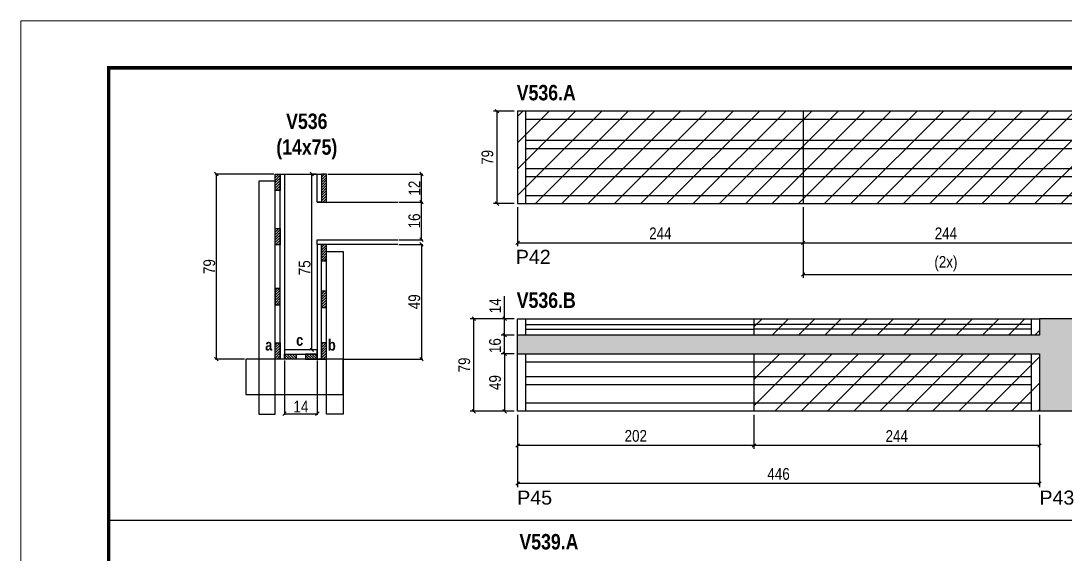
# Model space of a CAD drawing. Extents: x 3309 to 9563, y -2522 to 14608.
# Drawn here: x 8078 to 8970, y 11856 to 12311 of the extents above; entities that cross this region are included whole.
import ezdxf

# ---------------------------------------------------------------- set-up
doc = ezdxf.new("R2010")
doc.units = 0
doc.linetypes.add('DASHED', pattern=[0.75, 0.5, -0.25])
for name, color, linetype in [('5', 5, 'Continuous'), ('COTA', 241, 'Continuous'), ('detalhes', 4, 'Continuous'), ('NOMENCLATURA', 7, 'Continuous'), ('Painéis', 200, 'Continuous'), ('SARR_2.2x7', 40, 'Continuous'), ('SARR_3.5x7', 81, 'Continuous')]:
    doc.layers.add(name, color=color, linetype=linetype)
for name, color, linetype, lineweight in [('CONCRETO', 251, 'Continuous', 25), ('Folhas', 255, 'Continuous', 9), ('Hachura', 251, 'Continuous', 9), ('SARRAFO DE PRESSAO', 251, 'DASHED', 9)]:
    doc.layers.add(name, color=color, linetype=linetype, lineweight=lineweight)
doc.styles.add('COTA TECNICA', font='techl___.ttf', dxfattribs={"height": 10})
doc.styles.add('COTA TECNICA 2X', font='techl___.ttf', dxfattribs={"height": 10})
doc.styles.get("Standard").update_dxf_attribs({"font": 'arial.ttf'})
doc.styles.add('TECNICA', font='techb___.ttf', dxfattribs={"height": 10})
doc.dimstyles.new('PAINEL', dxfattribs={"dimtxt": 10, "dimasz": 3, "dimexe": 3, "dimexo": 3, "dimgap": 3, "dimtad": 1, "dimdec": 1, "dimzin": 12, "dimdsep": 46, "dimtxsty": 'COTA TECNICA', "dimblk1": 'OBLIQUE', "dimblk2": 'OBLIQUE', "dimsah": 1, "dimcen": 0.9, "dimclrd": 4, "dimclre": 4, "dimclrt": 240, "dimadec": 1, "dimazin": 3, "dimtfac": 1, "dimtdec": 1, "dimtmove": 0, "dimatfit": 3, "dimfxl": 1, "dimtolj": 1, "dimtzin": 12, "dimarcsym": 0})
doc.dimstyles.new('SECAO', dxfattribs={"dimscale": 0.333333, "dimtxt": 5, "dimasz": 9, "dimexe": 3, "dimexo": 3, "dimgap": 3, "dimtad": 1, "dimdec": 1, "dimlfac": 0.5, "dimzin": 12, "dimdsep": 46, "dimtxsty": 'COTA TECNICA 2X', "dimblk1": 'OBLIQUE', "dimblk2": 'OBLIQUE', "dimsah": 1, "dimcen": 0.9, "dimclrd": 4, "dimclre": 4, "dimclrt": 240, "dimadec": 1, "dimazin": 3, "dimtfac": 1, "dimtdec": 1, "dimtmove": 0, "dimatfit": 3, "dimfxl": 1, "dimtolj": 1, "dimtzin": 12, "dimarcsym": 0})
pattern_1 = [(45, (-115227.018, -21101.9856), (-1.122532015, 1.122532015), [])]

# ---------------------------------------------------------------- blocks, each defined once
blk = doc.blocks.new('9999999999')
at = {"layer": 'Folhas'}
blk.add_lwpolyline([(98138.98, 34190.21), (99623.98, 34190.21), (99623.98, 35240.21), (98138.98, 35240.21)], close=True, dxfattribs=at)
at = {"layer": 'Folhas', "color": 30, "const_width": 3}
blk.add_lwpolyline([(98213.98, 34230.21), (99583.98, 34230.21), (99583.98, 35200.21), (98213.98, 35200.21)], close=True, dxfattribs=at)
blk = doc.blocks.new('_Oblique')
at = {"color": 0, "linetype": 'ByBlock', "lineweight": -2}
blk.add_line((-0.5, -0.5), (0.5, 0.5), dxfattribs=at)
blk = doc.blocks.new('*D262')
at = {"layer": 'COTA', "color": 4, "lineweight": -2, "transparency": 16777216}
for p, q in [((8400.85, 12119.97), (8421.2, 12119.97)), ((8420.2, 12119.97), (8420.2, 12021.97)), ((8354.15, 12021.97), (8421.2, 12021.97))]:
    blk.add_line(p, q, dxfattribs=at)
at = {"layer": 'Defpoints', "color": 0, "transparency": 16777216}
for p in [(8399.85, 12119.97), (8353.15, 12021.97, 0), (8420.2, 12021.97)]:
    blk.add_point(p, dxfattribs=at)
at = {"layer": 'COTA', "color": 4, "lineweight": -2, "transparency": 16777216, "xscale": 3, "yscale": 3, "zscale": 3}
for p, rotation in [((8420.2, 12119.97), 90), ((8420.2, 12021.97), 270)]:
    blk.add_blockref('_Oblique', p, dxfattribs=dict(at, rotation=rotation))
at = {"layer": 'COTA', "color": 240, "transparency": 16777216, "insert": (8414.1, 12070.97), "char_height": 10, "attachment_point": 5, "rotation": 90, "style": 'COTA TECNICA 2X'}
blk.add_mtext('\\A1;49', dxfattribs=at)
blk = doc.blocks.new('*D263')
at = {"layer": 'COTA', "color": 4, "lineweight": -2, "transparency": 16777216}
for p, q in [((8330.15, 12179.97), (8325.48, 12179.97)), ((8326.48, 12029.97), (8326.48, 12179.97)), ((8330.15, 12029.97), (8325.48, 12029.97))]:
    blk.add_line(p, q, dxfattribs=at)
at = {"layer": 'Defpoints', "color": 0, "transparency": 16777216}
for p in [(8326.48, 12179.97), (8331.15, 12179.97), (8331.15, 12029.97)]:
    blk.add_point(p, dxfattribs=at)
at = {"layer": 'COTA', "color": 4, "lineweight": -2, "transparency": 16777216, "xscale": 3, "yscale": 3, "zscale": 3}
for p, rotation in [((8326.48, 12179.97), 90), ((8326.48, 12029.97), 270)]:
    blk.add_blockref('_Oblique', p, dxfattribs=dict(at, rotation=rotation))
at = {"layer": 'COTA', "color": 240, "transparency": 16777216, "insert": (8320.37, 12099.97), "char_height": 10, "attachment_point": 5, "rotation": 90, "style": 'COTA TECNICA 2X'}
blk.add_mtext('\\A1;75', dxfattribs=at)
blk = doc.blocks.new('*D282')
at = {"layer": 'COTA', "color": 4, "lineweight": -2, "transparency": 16777216}
for p, q in [((8400.85, 12155.97), (8421.2, 12155.97)), ((8420.2, 12123.97), (8420.2, 12155.97)), ((8400.85, 12123.97), (8421.2, 12123.97))]:
    blk.add_line(p, q, dxfattribs=at)
at = {"layer": 'Defpoints', "color": 0, "transparency": 16777216}
for p in [(8399.85, 12155.97), (8420.2, 12155.97), (8399.85, 12123.97)]:
    blk.add_point(p, dxfattribs=at)
at = {"layer": 'COTA', "color": 4, "lineweight": -2, "transparency": 16777216, "xscale": 3, "yscale": 3, "zscale": 3}
for p, rotation in [((8420.2, 12155.97), 90), ((8420.2, 12123.97), 270)]:
    blk.add_blockref('_Oblique', p, dxfattribs=dict(at, rotation=rotation))
at = {"layer": 'COTA', "color": 240, "transparency": 16777216, "insert": (8414.1, 12139.97), "char_height": 10, "attachment_point": 5, "rotation": 90, "style": 'COTA TECNICA 2X'}
blk.add_mtext('\\A1;16', dxfattribs=at)
blk = doc.blocks.new('*D283')
at = {"layer": 'COTA', "color": 4, "lineweight": -2, "transparency": 16777216}
for p, q in [((8340.15, 12179.97), (8421.2, 12179.97)), ((8420.2, 12155.97), (8420.2, 12179.97)), ((8400.85, 12155.97), (8421.2, 12155.97))]:
    blk.add_line(p, q, dxfattribs=at)
at = {"layer": 'Defpoints', "color": 0, "transparency": 16777216}
for p in [(8339.15, 12179.97), (8420.2, 12179.97), (8399.85, 12155.97)]:
    blk.add_point(p, dxfattribs=at)
at = {"layer": 'COTA', "color": 4, "lineweight": -2, "transparency": 16777216, "xscale": 3, "yscale": 3, "zscale": 3}
for p, rotation in [((8420.2, 12179.97), 90), ((8420.2, 12155.97), 270)]:
    blk.add_blockref('_Oblique', p, dxfattribs=dict(at, rotation=rotation))
at = {"layer": 'COTA', "color": 240, "transparency": 16777216, "insert": (8414.14, 12167.97), "char_height": 10, "attachment_point": 5, "rotation": 90, "style": 'COTA TECNICA 2X'}
blk.add_mtext('\\A1;12', dxfattribs=at)
blk = doc.blocks.new('*D284')
at = {"layer": 'COTA', "color": 4, "lineweight": -2, "transparency": 16777216}
for p, q in [((8303.15, 12020.97), (8303.15, 11974.43)), ((8331.15, 12020.97), (8331.15, 11974.43)), ((8303.15, 11975.43), (8331.15, 11975.43))]:
    blk.add_line(p, q, dxfattribs=at)
at = {"layer": 'Defpoints', "color": 0, "transparency": 16777216}
for p in [(8303.15, 12021.97), (8331.15, 12021.97), (8331.15, 11975.43)]:
    blk.add_point(p, dxfattribs=at)
at = {"layer": 'COTA', "color": 4, "lineweight": -2, "transparency": 16777216, "xscale": 3, "yscale": 3, "zscale": 3, "rotation": 180}
blk.add_blockref('_Oblique', (8303.15, 11975.43), dxfattribs=at)
at = {"layer": 'COTA', "color": 4, "lineweight": -2, "transparency": 16777216, "xscale": 3, "yscale": 3, "zscale": 3}
blk.add_blockref('_Oblique', (8331.15, 11975.43), dxfattribs=at)
at = {"layer": 'COTA', "color": 240, "transparency": 16777216, "insert": (8317.15, 11981.5), "char_height": 10, "attachment_point": 5, "style": 'COTA TECNICA 2X'}
blk.add_mtext('\\A1;14', dxfattribs=at)
blk = doc.blocks.new('*D268')
at = {"layer": 'COTA', "color": 4, "lineweight": -2, "transparency": 16777216}
for p, q in [((8294.15, 12179.97), (8243.95, 12179.97)), ((8244.95, 12021.97), (8244.95, 12179.97)), ((8268.97, 12021.97), (8243.95, 12021.97))]:
    blk.add_line(p, q, dxfattribs=at)
at = {"layer": 'Defpoints', "color": 0, "transparency": 16777216}
for p in [(8244.95, 12179.97), (8295.15, 12179.97), (8269.97, 12021.97)]:
    blk.add_point(p, dxfattribs=at)
at = {"layer": 'COTA', "color": 4, "lineweight": -2, "transparency": 16777216, "xscale": 3, "yscale": 3, "zscale": 3}
for p, rotation in [((8244.95, 12179.97), 90), ((8244.95, 12021.97), 270)]:
    blk.add_blockref('_Oblique', p, dxfattribs=dict(at, rotation=rotation))
at = {"layer": 'COTA', "color": 240, "transparency": 16777216, "insert": (8238.85, 12100.97), "char_height": 10, "attachment_point": 5, "rotation": 90, "style": 'COTA TECNICA 2X'}
blk.add_mtext('\\A1;79', dxfattribs=at)
blk = doc.blocks.new('*D272')
at = {"layer": 'COTA', "color": 4, "lineweight": -2, "transparency": 16777216}
for p, q in [((8502.3, 11974.52), (8502.3, 11912.85)), ((8948.3, 11974.52), (8948.3, 11912.85)), ((8948.3, 11915.85), (8502.3, 11915.85))]:
    blk.add_line(p, q, dxfattribs=at)
at = {"layer": 'Defpoints', "color": 0, "transparency": 16777216}
for p in [(8502.3, 11977.52), (8948.3, 11977.52), (8502.3, 11915.85)]:
    blk.add_point(p, dxfattribs=at)
at = {"layer": 'COTA', "color": 4, "lineweight": -2, "transparency": 16777216, "xscale": 3, "yscale": 3, "zscale": 3, "rotation": 180}
blk.add_blockref('_Oblique', (8502.3, 11915.85), dxfattribs=at)
at = {"layer": 'COTA', "color": 4, "lineweight": -2, "transparency": 16777216, "xscale": 3, "yscale": 3, "zscale": 3}
blk.add_blockref('_Oblique', (8948.3, 11915.85), dxfattribs=at)
at = {"layer": 'COTA', "color": 240, "transparency": 16777216, "insert": (8725.3, 11923.96), "char_height": 10, "attachment_point": 5, "style": 'COTA TECNICA'}
blk.add_mtext('\\A1;446', dxfattribs=at)
blk = doc.blocks.new('*D273')
at = {"layer": 'COTA', "color": 4, "lineweight": -2, "transparency": 16777216}
for p, q in [((8704.3, 11974.52), (8704.3, 11945.34)), ((8948.3, 11974.52), (8948.3, 11945.34)), ((8948.3, 11948.34), (8704.3, 11948.34))]:
    blk.add_line(p, q, dxfattribs=at)
at = {"layer": 'Defpoints', "color": 0, "transparency": 16777216}
for p in [(8704.3, 11977.52), (8948.3, 11977.52), (8704.3, 11948.34)]:
    blk.add_point(p, dxfattribs=at)
at = {"layer": 'COTA', "color": 4, "lineweight": -2, "transparency": 16777216, "xscale": 3, "yscale": 3, "zscale": 3, "rotation": 180}
blk.add_blockref('_Oblique', (8704.3, 11948.34), dxfattribs=at)
at = {"layer": 'COTA', "color": 4, "lineweight": -2, "transparency": 16777216, "xscale": 3, "yscale": 3, "zscale": 3}
blk.add_blockref('_Oblique', (8948.3, 11948.34), dxfattribs=at)
at = {"layer": 'COTA', "color": 240, "transparency": 16777216, "insert": (8826.3, 11956.41), "char_height": 10, "attachment_point": 5, "style": 'COTA TECNICA'}
blk.add_mtext('\\A1;244', dxfattribs=at)
blk = doc.blocks.new('*D274')
at = {"layer": 'COTA', "color": 4, "lineweight": -2, "transparency": 16777216}
for p, q in [((8502.3, 11974.52), (8502.3, 11945.34)), ((8704.3, 11974.52), (8704.3, 11945.34)), ((8704.3, 11948.34), (8502.3, 11948.34))]:
    blk.add_line(p, q, dxfattribs=at)
at = {"layer": 'Defpoints', "color": 0, "transparency": 16777216}
for p in [(8502.3, 11977.52), (8704.3, 11977.52), (8502.3, 11948.34)]:
    blk.add_point(p, dxfattribs=at)
at = {"layer": 'COTA', "color": 4, "lineweight": -2, "transparency": 16777216, "xscale": 3, "yscale": 3, "zscale": 3, "rotation": 180}
blk.add_blockref('_Oblique', (8502.3, 11948.34), dxfattribs=at)
at = {"layer": 'COTA', "color": 4, "lineweight": -2, "transparency": 16777216, "xscale": 3, "yscale": 3, "zscale": 3}
blk.add_blockref('_Oblique', (8704.3, 11948.34), dxfattribs=at)
at = {"layer": 'COTA', "color": 240, "transparency": 16777216, "insert": (8603.3, 11956.44), "char_height": 10, "attachment_point": 5, "style": 'COTA TECNICA'}
blk.add_mtext('\\A1;202', dxfattribs=at)
blk = doc.blocks.new('*D275')
at = {"layer": 'COTA', "color": 4, "lineweight": -2, "transparency": 16777216}
for p, q in [((8499.3, 12026.52), (8488.19, 12026.52)), ((8491.19, 12026.52), (8491.19, 11977.52)), ((8499.3, 11977.52), (8488.19, 11977.52))]:
    blk.add_line(p, q, dxfattribs=at)
at = {"layer": 'Defpoints', "color": 0, "transparency": 16777216}
for p in [(8502.3, 12026.52), (8491.19, 11977.52), (8502.3, 11977.52)]:
    blk.add_point(p, dxfattribs=at)
at = {"layer": 'COTA', "color": 4, "lineweight": -2, "transparency": 16777216, "xscale": 3, "yscale": 3, "zscale": 3}
for p, rotation in [((8491.19, 12026.52), 90), ((8491.19, 11977.52), 270)]:
    blk.add_blockref('_Oblique', p, dxfattribs=dict(at, rotation=rotation))
at = {"layer": 'COTA', "color": 240, "transparency": 16777216, "insert": (8483.09, 12002.02), "char_height": 10, "attachment_point": 5, "rotation": 90, "style": 'COTA TECNICA'}
blk.add_mtext('\\A1;49', dxfattribs=at)
blk = doc.blocks.new('*D276')
at = {"layer": 'COTA', "color": 4, "lineweight": -2, "transparency": 16777216}
for p, q in [((8499.3, 12042.52), (8488.19, 12042.52)), ((8491.19, 12026.52), (8491.19, 12042.52)), ((8499.3, 12026.52), (8488.19, 12026.52))]:
    blk.add_line(p, q, dxfattribs=at)
at = {"layer": 'Defpoints', "color": 0, "transparency": 16777216}
for p in [(8491.19, 12042.52), (8502.3, 12042.52), (8502.3, 12026.52)]:
    blk.add_point(p, dxfattribs=at)
at = {"layer": 'COTA', "color": 4, "lineweight": -2, "transparency": 16777216, "xscale": 3, "yscale": 3, "zscale": 3}
for p, rotation in [((8491.19, 12042.52), 90), ((8491.19, 12026.52), 270)]:
    blk.add_blockref('_Oblique', p, dxfattribs=dict(at, rotation=rotation))
at = {"layer": 'COTA', "color": 240, "transparency": 16777216, "insert": (8483.09, 12033.52), "char_height": 10, "attachment_point": 5, "rotation": 90, "style": 'COTA TECNICA'}
blk.add_mtext('\\A1;16', dxfattribs=at)
blk = doc.blocks.new('*D277')
at = {"layer": 'COTA', "color": 4, "lineweight": -2, "transparency": 16777216}
for p, q in [((8491.19, 12056.52), (8491.19, 12075.63)), ((8499.3, 12056.52), (8488.19, 12056.52)), ((8491.19, 12042.52), (8491.19, 12056.52)), ((8499.3, 12042.52), (8488.19, 12042.52))]:
    blk.add_line(p, q, dxfattribs=at)
at = {"layer": 'Defpoints', "color": 0, "transparency": 16777216}
for p in [(8491.19, 12056.52), (8502.3, 12056.52), (8502.3, 12042.52)]:
    blk.add_point(p, dxfattribs=at)
at = {"layer": 'COTA', "color": 4, "lineweight": -2, "transparency": 16777216, "xscale": 3, "yscale": 3, "zscale": 3}
for p, rotation in [((8491.19, 12056.52), 90), ((8491.19, 12042.52), 270)]:
    blk.add_blockref('_Oblique', p, dxfattribs=dict(at, rotation=rotation))
at = {"layer": 'COTA', "color": 240, "transparency": 16777216, "insert": (8483.11, 12067.58), "char_height": 10, "attachment_point": 5, "rotation": 90, "style": 'COTA TECNICA'}
blk.add_mtext('\\A1;14', dxfattribs=at)
blk = doc.blocks.new('*D278')
at = {"layer": 'COTA', "color": 4, "lineweight": -2, "transparency": 16777216}
for p, q in [((8499.3, 12056.52), (8461.87, 12056.52)), ((8464.87, 11977.52), (8464.87, 12056.52)), ((8499.3, 11977.52), (8461.87, 11977.52))]:
    blk.add_line(p, q, dxfattribs=at)
at = {"layer": 'Defpoints', "color": 0, "transparency": 16777216}
for p in [(8464.87, 12056.52), (8502.3, 12056.52), (8502.3, 11977.52)]:
    blk.add_point(p, dxfattribs=at)
at = {"layer": 'COTA', "color": 4, "lineweight": -2, "transparency": 16777216, "xscale": 3, "yscale": 3, "zscale": 3}
for p, rotation in [((8464.87, 12056.52), 90), ((8464.87, 11977.52), 270)]:
    blk.add_blockref('_Oblique', p, dxfattribs=dict(at, rotation=rotation))
at = {"layer": 'COTA', "color": 240, "transparency": 16777216, "insert": (8456.77, 12017.02), "char_height": 10, "attachment_point": 5, "rotation": 90, "style": 'COTA TECNICA'}
blk.add_mtext('\\A1;79', dxfattribs=at)
blk = doc.blocks.new('*D286')
at = {"layer": 'COTA', "color": 4, "lineweight": -2, "transparency": 16777216}
for p, q in [((8499.3, 12233.72), (8481.66, 12233.72)), ((8484.66, 12233.72), (8484.66, 12154.72)), ((8499.3, 12154.72), (8481.66, 12154.72))]:
    blk.add_line(p, q, dxfattribs=at)
at = {"layer": 'Defpoints', "color": 0, "transparency": 16777216}
for p in [(8502.3, 12233.72, 0), (8484.66, 12154.72), (8502.3, 12154.72, 0)]:
    blk.add_point(p, dxfattribs=at)
at = {"layer": 'COTA', "color": 4, "lineweight": -2, "transparency": 16777216, "xscale": 3, "yscale": 3, "zscale": 3}
for p, rotation in [((8484.66, 12233.72), 90), ((8484.66, 12154.72), 270)]:
    blk.add_blockref('_Oblique', p, dxfattribs=dict(at, rotation=rotation))
at = {"layer": 'COTA', "color": 240, "transparency": 16777216, "insert": (8476.56, 12194.22), "char_height": 10, "attachment_point": 5, "rotation": 90, "style": 'COTA TECNICA'}
blk.add_mtext('\\A1;79', dxfattribs=at)
blk = doc.blocks.new('*D287')
at = {"layer": 'COTA', "color": 4, "lineweight": -2, "transparency": 16777216}
for p, q in [((8502.3, 12151.72), (8502.3, 12118.33)), ((8746.3, 12151.72), (8746.3, 12118.33)), ((8502.3, 12121.33), (8746.3, 12121.33))]:
    blk.add_line(p, q, dxfattribs=at)
at = {"layer": 'Defpoints', "color": 0, "transparency": 16777216}
for p in [(8502.3, 12154.72), (8746.3, 12154.72), (8746.3, 12121.33)]:
    blk.add_point(p, dxfattribs=at)
at = {"layer": 'COTA', "color": 4, "lineweight": -2, "transparency": 16777216, "xscale": 3, "yscale": 3, "zscale": 3, "rotation": 180}
blk.add_blockref('_Oblique', (8502.3, 12121.33), dxfattribs=at)
at = {"layer": 'COTA', "color": 4, "lineweight": -2, "transparency": 16777216, "xscale": 3, "yscale": 3, "zscale": 3}
blk.add_blockref('_Oblique', (8746.3, 12121.33), dxfattribs=at)
at = {"layer": 'COTA', "color": 240, "transparency": 16777216, "insert": (8624.3, 12129.4), "char_height": 10, "attachment_point": 5, "style": 'COTA TECNICA'}
blk.add_mtext('\\A1;244', dxfattribs=at)
blk = doc.blocks.new('*D288')
at = {"layer": 'COTA', "color": 4, "lineweight": -2, "transparency": 16777216}
for p, q in [((8746.3, 12151.72), (8746.3, 12118.33)), ((8990.3, 12151.72), (8990.3, 12118.33)), ((8746.3, 12121.33), (8990.3, 12121.33))]:
    blk.add_line(p, q, dxfattribs=at)
at = {"layer": 'Defpoints', "color": 0, "transparency": 16777216}
for p in [(8746.3, 12154.72), (8990.3, 12154.72), (8990.3, 12121.33)]:
    blk.add_point(p, dxfattribs=at)
at = {"layer": 'COTA', "color": 4, "lineweight": -2, "transparency": 16777216, "xscale": 3, "yscale": 3, "zscale": 3, "rotation": 180}
blk.add_blockref('_Oblique', (8746.3, 12121.33), dxfattribs=at)
at = {"layer": 'COTA', "color": 4, "lineweight": -2, "transparency": 16777216, "xscale": 3, "yscale": 3, "zscale": 3}
blk.add_blockref('_Oblique', (8990.3, 12121.33), dxfattribs=at)
at = {"layer": 'COTA', "color": 240, "transparency": 16777216, "insert": (8868.3, 12129.4), "char_height": 10, "attachment_point": 5, "style": 'COTA TECNICA'}
blk.add_mtext('\\A1;244', dxfattribs=at)
blk = doc.blocks.new('*D290')
at = {"layer": 'COTA', "color": 4, "lineweight": -2, "transparency": 16777216}
for p, q in [((8746.3, 12151.72), (8746.3, 12091.3)), ((8990.3, 12151.72), (8990.3, 12091.3)), ((8746.3, 12094.3), (8990.3, 12094.3))]:
    blk.add_line(p, q, dxfattribs=at)
at = {"layer": 'Defpoints', "color": 0, "transparency": 16777216}
for p in [(8746.3, 12154.72), (8990.3, 12154.72), (8990.3, 12094.3)]:
    blk.add_point(p, dxfattribs=at)
at = {"layer": 'COTA', "color": 4, "lineweight": -2, "transparency": 16777216, "xscale": 3, "yscale": 3, "zscale": 3, "rotation": 180}
blk.add_blockref('_Oblique', (8746.3, 12094.3), dxfattribs=at)
at = {"layer": 'COTA', "color": 4, "lineweight": -2, "transparency": 16777216, "xscale": 3, "yscale": 3, "zscale": 3}
blk.add_blockref('_Oblique', (8990.3, 12094.3), dxfattribs=at)
at = {"layer": 'COTA', "color": 240, "transparency": 16777216, "insert": (8868.3, 12103.52), "char_height": 10, "attachment_point": 5, "style": 'COTA TECNICA'}
blk.add_mtext('\\A1;(2x)', dxfattribs=at)

msp = doc.modelspace()

# ---------------------------------------------------------------- hatches: boundary and pattern name
at = {"layer": 'COTA'}
h = msp.add_hatch(dxfattribs=at)
h.set_pattern_fill('AR-CONC', color=256, scale=0.03)
h.set_pattern_definition([(50, (1584.3487, -1307.2347), (5.4655401, -0.4781726), [0.5715, -6.2865]), (355, (1584.349, -1307.235), (-1.0573026, 5.7317054), [0.4572, -5.0292175]), (100.451445, (1584.804, -1307.2746), (4.4082374, 5.2535326), [0.4857003, -5.3427073]), (46.1842, (1584.349, -1305.711), (8.1323712, -1.2612698), [0.85725, -9.42975]), (96.63556, (1585.0264, -1305.816), (7.122124, 7.4227837), [0.7285507, -8.0140682]), (351.18415, (1584.349, -1305.711), (7.122124, 7.4227837), [0.685799, -7.543792]), (21, (1585.1107, -1306.0917), (4.5484317, -3.067956), [0.5715, -6.2865]), (326, (1585.111, -1306.092), (1.8540609, 5.525639), [0.4572, -5.0292]), (71.451445, (1585.49, -1306.3474), (6.4024926, 2.457683), [0.4857003, -5.3426981]), (37.5, (1584.3487, -1307.2347), (0.0926581, 2.53665117), [0, -4.96824, 0, -5.1054, 0, -5.04825]), (7.5, (1584.3487, -1307.2347), (2.00458988, 3.00541724), [0, -2.91084, 0, -4.85394, 0, -1.92405]), (327.5, (1582.6495, -1307.2347), (4.06771786, -0.17186232), [0, -1.905, 0, -5.9436, 0, -7.8867]), (317.5, (1581.8875, -1307.2347), (4.44387544, 0.7627947), [0, -2.4765, 0, -3.94716, 0, -5.6007])])
h.paths.add_polyline_path([(8976.8, 12028.52), (9426.8, 12028.52), (9426.8, 12042.52), (8976.8, 12042.52), (8976.8, 12056.52), (8948.3, 12056.52), (8948.3, 12042.52), (8502.3, 12042.52), (8502.3, 12026.52), (8948.3, 12026.52), (8948.3, 11977.52), (8976.8, 11977.52)])
at = {"layer": 'Hachura', "linetype": 'ByBlock'}
h = msp.add_hatch(dxfattribs=at)
h.set_pattern_fill('ANSI31', color=256, scale=5)
h.paths.add_polyline_path([(8746.3, 12233.72), (8502.3, 12233.72), (8502.3, 12154.72), (8746.3, 12154.72)])
h.paths.add_polyline_path([(8990.3, 12233.72), (8746.3, 12233.72), (8746.3, 12154.72), (8990.3, 12154.72)])
h.paths.add_polyline_path([(8948.3, 12056.52), (8704.3, 12056.52), (8704.3, 12042.52), (8948.3, 12042.52)])
h.paths.add_polyline_path([(8948.3, 12026.52), (8704.3, 12026.52), (8704.3, 11977.52), (8948.3, 11977.52)])
h.paths.add_polyline_path([(9426.8, 12028.52), (9182.8, 12028.52), (9182.8, 11977.52), (9426.8, 11977.52)])
h.paths.add_polyline_path([(9426.8, 12056.52), (9182.8, 12056.52), (9182.8, 12042.52), (9426.8, 12042.52)])
at = {"layer": 'SARR_2.2x7'}
h = msp.add_hatch(dxfattribs=at)
h.set_pattern_fill('ANSI31', color=256, scale=0.5)
h.set_pattern_definition([(45, (-115227.018, -21055.5717), (-1.122532015, 1.122532015), [])])
h.paths.add_polyline_path([(8295.15, 12165.97), (8299.55, 12165.97), (8299.55, 12179.97), (8295.15, 12179.97)])
h = msp.add_hatch(dxfattribs=at)
h.set_pattern_fill('ANSI31', color=256, scale=0.5)
h.set_pattern_definition([(45, (-115217.018, -21055.5717), (-1.122532015, 1.122532015), [])])
h.paths.add_polyline_path([(8339.15, 12155.97), (8334.75, 12155.97), (8334.75, 12179.97), (8339.15, 12179.97)])
h = msp.add_hatch(dxfattribs=at)
h.set_pattern_fill('ANSI31', color=256, scale=0.5)
h.set_pattern_definition(pattern_1)
h.paths.add_polyline_path([(8295.15, 12119.55), (8299.55, 12119.55), (8299.55, 12133.55), (8295.15, 12133.55)])
h = msp.add_hatch(dxfattribs=at)
h.set_pattern_fill('ANSI31', color=256, scale=0.5)
h.set_pattern_definition([(45, (-115217.018, -21115.5717), (-1.122532015, 1.122532015), [])])
h.paths.add_polyline_path([(8339.15, 12105.97), (8334.75, 12105.97), (8334.75, 12119.97), (8339.15, 12119.97)])
h = msp.add_hatch(dxfattribs=at)
h.set_pattern_fill('ANSI31', color=256, scale=0.5)
h.set_pattern_definition(pattern_1)
h.paths.add_polyline_path([(8295.15, 12082.38), (8299.55, 12082.38), (8299.55, 12068.38), (8295.15, 12068.38)])
h = msp.add_hatch(dxfattribs=at)
h.set_pattern_fill('ANSI31', color=256, scale=0.5)
h.set_pattern_definition([(45, (-115217.018, -21155.5717), (-1.122532015, 1.122532015), [])])
h.paths.add_polyline_path([(8339.15, 12065.97), (8334.75, 12065.97), (8334.75, 12079.97), (8339.15, 12079.97)])
h = msp.add_hatch(dxfattribs=at)
h.set_pattern_fill('ANSI31', color=256, scale=0.5)
h.set_pattern_definition([(45, (-115217.018, -21199.5717), (-1.122532015, 1.122532015), [])])
h.paths.add_polyline_path([(8295.15, 12021.97), (8299.55, 12021.97), (8299.55, 12035.97), (8295.15, 12035.97)])
h = msp.add_hatch(dxfattribs=at)
h.set_pattern_fill('ANSI31', color=256, scale=0.5)
h.set_pattern_definition([(45, (-115227.018, -21199.5717), (-1.122532015, 1.122532015), [])])
h.paths.add_polyline_path([(8339.15, 12021.97), (8334.75, 12021.97), (8334.75, 12035.97), (8339.15, 12035.97)])
h = msp.add_hatch(dxfattribs=at)
h.set_pattern_fill('ANSI31', color=256, scale=0.5, angle=90)
h.set_pattern_definition([(135, (41538.6903, -111490.2027), (-1.122532015, -1.122532015), [])])
h.paths.add_polyline_path([(8313.15, 12021.97), (8313.15, 12026.37), (8303.15, 12026.37), (8303.15, 12021.97)])
h = msp.add_hatch(dxfattribs=at)
h.set_pattern_fill('ANSI31', color=256, scale=0.5, angle=90)
h.set_pattern_definition([(135, (41528.6903, -111490.2027), (-1.122532015, -1.122532015), [])])
h.paths.add_polyline_path([(8321.15, 12026.37), (8321.15, 12021.97), (8331.15, 12021.97), (8331.15, 12026.37)])

# ---------------------------------------------------------------- linework, layer by layer
at = {"layer": 'CONCRETO', "linetype": 'Continuous'}
for p, q in [((8295.15, 12179.97), (8334.75, 12179.97)), ((8331.15, 12155.97), (8399.85, 12155.97))]:
    msp.add_line(p, q, dxfattribs=at)
at = {"layer": 'COTA'}
for p, q in [((8976.8, 12056.52), (8948.3, 12056.52)), ((8502.3, 12026.52), (8502.3, 12042.52)), ((8976.8, 11977.52), (8948.3, 11977.52)), ((8152.87, 11884.62), (9522.87, 11884.62))]:
    msp.add_line(p, q, dxfattribs=at)
at = {"layer": 'Painéis', "linetype": 'ByBlock'}
for p, q in [((9188.3, 12233.72), (8502.3, 12233.72)), ((8502.3, 12233.72), (8502.3, 12154.72)), ((8746.3, 12233.72), (8746.3, 12154.72)), ((8502.3, 12154.72), (9188.3, 12154.72)), ((8502.3, 12042.52), (8502.3, 12056.52)), ((8502.3, 12056.52), (8948.3, 12056.52)), ((8704.3, 12056.52), (8704.3, 12042.52)), ((8948.3, 12056.52), (8948.3, 12042.52)), ((8948.3, 12042.52), (8502.3, 12042.52)), ((8502.3, 11977.52), (8502.3, 12026.52)), ((8502.3, 12026.52), (8948.3, 12026.52)), ((8704.3, 12026.52), (8704.3, 11977.52)), ((8948.3, 12026.52), (8948.3, 11977.52)), ((8948.3, 11977.52), (8502.3, 11977.52))]:
    msp.add_line(p, q, dxfattribs=at)
at = {"layer": 'Painéis', "linetype": 'Continuous'}
for points in [[(8299.55, 12021.97), (8299.55, 12179.97), (8303.15, 12179.97), (8303.15, 12021.97)], [(8334.75, 12155.97), (8331.15, 12155.97), (8331.15, 12179.97), (8334.75, 12179.97)], [(8334.75, 12021.97), (8334.75, 12119.97), (8331.15, 12119.97), (8331.15, 12021.97)], [(8331.15, 12029.97), (8303.15, 12029.97), (8303.15, 12026.37), (8331.15, 12026.37)]]:
    msp.add_lwpolyline(points, close=True, dxfattribs=at)
at = {"layer": 'Painéis', "linetype": 'Continuous', "elevation": 0}
msp.add_lwpolyline([(8399.85, 12119.97), (8331.15, 12119.97), (8331.15, 12123.97), (8399.85, 12123.97)], dxfattribs=at)
at = {"layer": 'SARR_2.2x7', "linetype": 'Continuous'}
for p, q in [((8509.3, 12154.72), (8509.3, 12233.72)), ((8509.3, 12226.72), (8746.3, 12226.72)), ((8746.3, 12226.72), (8990.3, 12226.72)), ((8509.3, 12208.87), (8746.3, 12208.87)), ((8746.3, 12208.87), (8990.3, 12208.87)), ((8509.3, 12201.87), (8746.3, 12201.87)), ((8746.3, 12201.87), (8990.3, 12201.87)), ((8509.3, 12184.87), (8746.3, 12184.87)), ((8746.3, 12184.87), (8990.3, 12184.87)), ((8509.3, 12177.87), (8746.3, 12177.87)), ((8746.3, 12177.87), (8990.3, 12177.87)), ((8509.3, 12161.72), (8746.3, 12161.72)), ((8746.3, 12161.72), (8990.3, 12161.72)), ((8509.3, 12042.52), (8509.3, 12056.52)), ((8941.3, 12042.52), (8941.3, 12056.52)), ((8509.3, 12051.52), (8704.3, 12051.52)), ((8509.3, 12047.52), (8704.3, 12047.52)), ((8941.3, 12051.52), (8704.3, 12051.52)), ((8941.3, 12047.52), (8704.3, 12047.52)), ((8509.3, 11977.52), (8509.3, 12026.52)), ((8704.3, 12019.52), (8509.3, 12019.52)), ((8941.3, 12019.52), (8704.3, 12019.52)), ((8941.3, 11977.52), (8941.3, 12026.52)), ((8704.3, 12006.96), (8509.3, 12006.96)), ((8941.3, 12006.96), (8704.3, 12006.96)), ((8704.3, 11999.96), (8509.3, 11999.96)), ((8941.3, 11999.96), (8704.3, 11999.96)), ((8704.3, 11984.52), (8509.3, 11984.52)), ((8941.3, 11984.52), (8704.3, 11984.52))]:
    msp.add_line(p, q, dxfattribs=at)
at = {"layer": 'SARR_2.2x7'}
for points in [[(8299.55, 12179.97), (8299.55, 12165.97), (8295.15, 12165.97), (8295.15, 12179.97)], [(8334.75, 12179.97), (8334.75, 12155.97), (8339.15, 12155.97), (8339.15, 12179.97)], [(8299.55, 12133.55), (8299.55, 12119.55), (8295.15, 12119.55), (8295.15, 12133.55)], [(8334.75, 12119.97), (8334.75, 12105.97), (8339.15, 12105.97), (8339.15, 12119.97)], [(8299.55, 12068.38), (8299.55, 12082.38), (8295.15, 12082.38), (8295.15, 12068.38)], [(8334.75, 12079.97), (8334.75, 12065.97), (8339.15, 12065.97), (8339.15, 12079.97)], [(8299.55, 12035.97), (8299.55, 12021.97), (8295.15, 12021.97), (8295.15, 12035.97)], [(8334.75, 12035.97), (8334.75, 12021.97), (8339.15, 12021.97), (8339.15, 12035.97)], [(8303.15, 12026.37), (8313.15, 12026.37), (8313.15, 12021.97), (8303.15, 12021.97)], [(8331.15, 12026.37), (8321.15, 12026.37), (8321.15, 12021.97), (8331.15, 12021.97)]]:
    msp.add_lwpolyline(points, close=True, dxfattribs=at)
at = {"layer": 'SARR_3.5x7'}
for points in [[(8295.15, 12173.97), (8281.15, 12173.97), (8281.15, 11974.99), (8295.15, 11974.99)], [(8339.15, 12113.97), (8353.15, 12113.97), (8353.15, 11974.99), (8339.15, 11974.99)], [(8353.15, 12021.97), (8269.97, 12021.97), (8269.97, 11991.88), (8353.15, 11991.88)]]:
    msp.add_lwpolyline(points, close=True, dxfattribs=at)

# ---------------------------------------------------------------- block references
at = {"layer": 'SARRAFO DE PRESSAO', "color": 6, "linetype": 'ByBlock'}
msp.add_blockref('9999999999', (-90061.11, -22929.5), dxfattribs=at)

# ---------------------------------------------------------------- texts
at = {"layer": '5', "linetype": 'Continuous'}
for s, p in [('P42', (8500.79, 12103.31)), ('P45', (8501.96, 11897.84)), ('P43', (8948.2, 11897.84))]:
    msp.add_text(s, height=12, rotation=0.00004, dxfattribs=at).set_placement(p)
at = {"layer": 'detalhes', "style": 'TECNICA'}
for s, p in [('c', (8313.07, 12033.44)), ('b', (8340.19, 12029.32)), ('a', (8286.63, 12029.33))]:
    msp.add_text(s, height=9.6, dxfattribs=at).set_placement(p)
at = {"layer": 'NOMENCLATURA', "style": 'TECNICA'}
for s, p in [('V536.A', (8501.58, 12242.91)), ('V536.B', (8501.58, 12065.7)), ('V539.A', (8503.86, 11859.56))]:
    msp.add_text(s, height=13.2, dxfattribs=at).set_placement(p)
at = {"layer": 'NOMENCLATURA', "insert": (8322.18, 12231.66), "char_height": 13.2, "attachment_point": 2, "style": 'TECNICA'}
msp.add_mtext_dynamic_manual_height_columns('V536\\P(14x75)', width=300.2766, gutter_width=1, heights=[0], dxfattribs=at)

# ---------------------------------------------------------------- dimensions: what is measured, and where the dimension line sits
at = {"layer": 'COTA'}
for base, p1, p2, angle, dimstyle, picture, middle in [((8484.66, 12154.72, 0), (8502.3, 12233.72), (8502.3, 12154.72), 90, 'PAINEL', '*D286', (8476.56, 12194.22, 0)), ((8244.95, 12179.97), (8269.97, 12021.97), (8295.15, 12179.97), 90, 'SECAO', '*D268', (8238.85, 12100.97)), ((8420.2, 12179.97), (8399.85, 12155.97), (8339.15, 12179.97), 90, 'SECAO', '*D283', (8414.14, 12167.97)), ((8420.2, 12155.97), (8399.85, 12123.97), (8399.85, 12155.97), 90, 'SECAO', '*D282', (8414.1, 12139.97)), ((8420.2, 12021.97, 0), (8399.85, 12119.97), (8353.15, 12021.97), 90, 'SECAO', '*D262', (8414.1, 12070.97, 0)), ((8491.19, 12056.52), (8502.3, 12042.52), (8502.3, 12056.52), 90, 'PAINEL', '*D277', (8483.11, 12067.58)), ((8464.87, 12056.52), (8502.3, 11977.52), (8502.3, 12056.52), 90, 'PAINEL', '*D278', (8456.77, 12017.02)), ((8491.19, 11977.52), (8502.3, 12026.52), (8502.3, 11977.52), 90, 'PAINEL', '*D275', (8483.09, 12002.02)), ((8704.3, 11948.34), (8948.3, 11977.52), (8704.3, 11977.52), 180, 'PAINEL', '*D273', (8826.3, 11956.41))]:
    dim = msp.add_linear_dim(base=base, p1=p1, p2=p2, angle=angle, dimstyle=dimstyle, dxfattribs=at)
    dim.commit()
    dim.dimension.update_dxf_attribs({"geometry": picture, "text_midpoint": middle})
for base, p1, p2, dimstyle, picture, middle in [((8326.48, 12179.97), (8331.15, 12029.97), (8331.15, 12179.97), 'SECAO', '*D263', (8326.48, 12099.97)), ((8491.19, 12042.52), (8502.3, 12026.52), (8502.3, 12042.52), 'PAINEL', '*D276', (8491.19, 12033.52))]:
    dim = msp.add_linear_dim(base=base, p1=p1, p2=p2, angle=90, dimstyle=dimstyle, dxfattribs=at)
    dim.commit()
    dim.dimension.update_dxf_attribs({"geometry": picture, "text_midpoint": middle, "dimtype": 160})
for base, p1, p2, dimstyle, picture, middle in [((8746.3, 12121.33), (8502.3, 12154.72), (8746.3, 12154.72), 'PAINEL', '*D287', (8624.3, 12129.4)), ((8331.15, 11975.43), (8303.15, 12021.97), (8331.15, 12021.97), 'SECAO', '*D284', (8317.15, 11981.5)), ((8502.3, 11915.85), (8948.3, 11977.52), (8502.3, 11977.52), 'PAINEL', '*D272', (8725.3, 11923.96))]:
    dim = msp.add_linear_dim(base=base, p1=p1, p2=p2, dimstyle=dimstyle, dxfattribs=at)
    dim.commit()
    dim.dimension.update_dxf_attribs({"geometry": picture, "text_midpoint": middle})
dim = msp.add_linear_dim(base=(8990.3, 12121.33), p1=(8746.3, 12154.72), p2=(8990.3, 12154.72), dimstyle='PAINEL', override={"dimtmove": 1}, dxfattribs=at)
dim.commit()
dim.dimension.update_dxf_attribs({"geometry": '*D288', "text_midpoint": (8868.3, 12129.4)})
dim = msp.add_linear_dim(base=(8990.3, 12094.3), p1=(8746.3, 12154.72), p2=(8990.3, 12154.72), text='(2x)', dimstyle='PAINEL', dxfattribs=at)
dim.commit()
dim.dimension.update_dxf_attribs({"geometry": '*D290', "text_midpoint": (8868.3, 12103.52)})
dim = msp.add_linear_dim(base=(8502.3, 11948.34), p1=(8704.3, 11977.52), p2=(8502.3, 11977.52), angle=180, dimstyle='PAINEL', override={"dimtmove": 1}, dxfattribs=at)
dim.commit()
dim.dimension.update_dxf_attribs({"geometry": '*D274', "text_midpoint": (8603.3, 11956.44)})

doc.saveas('drawing.dxf')
